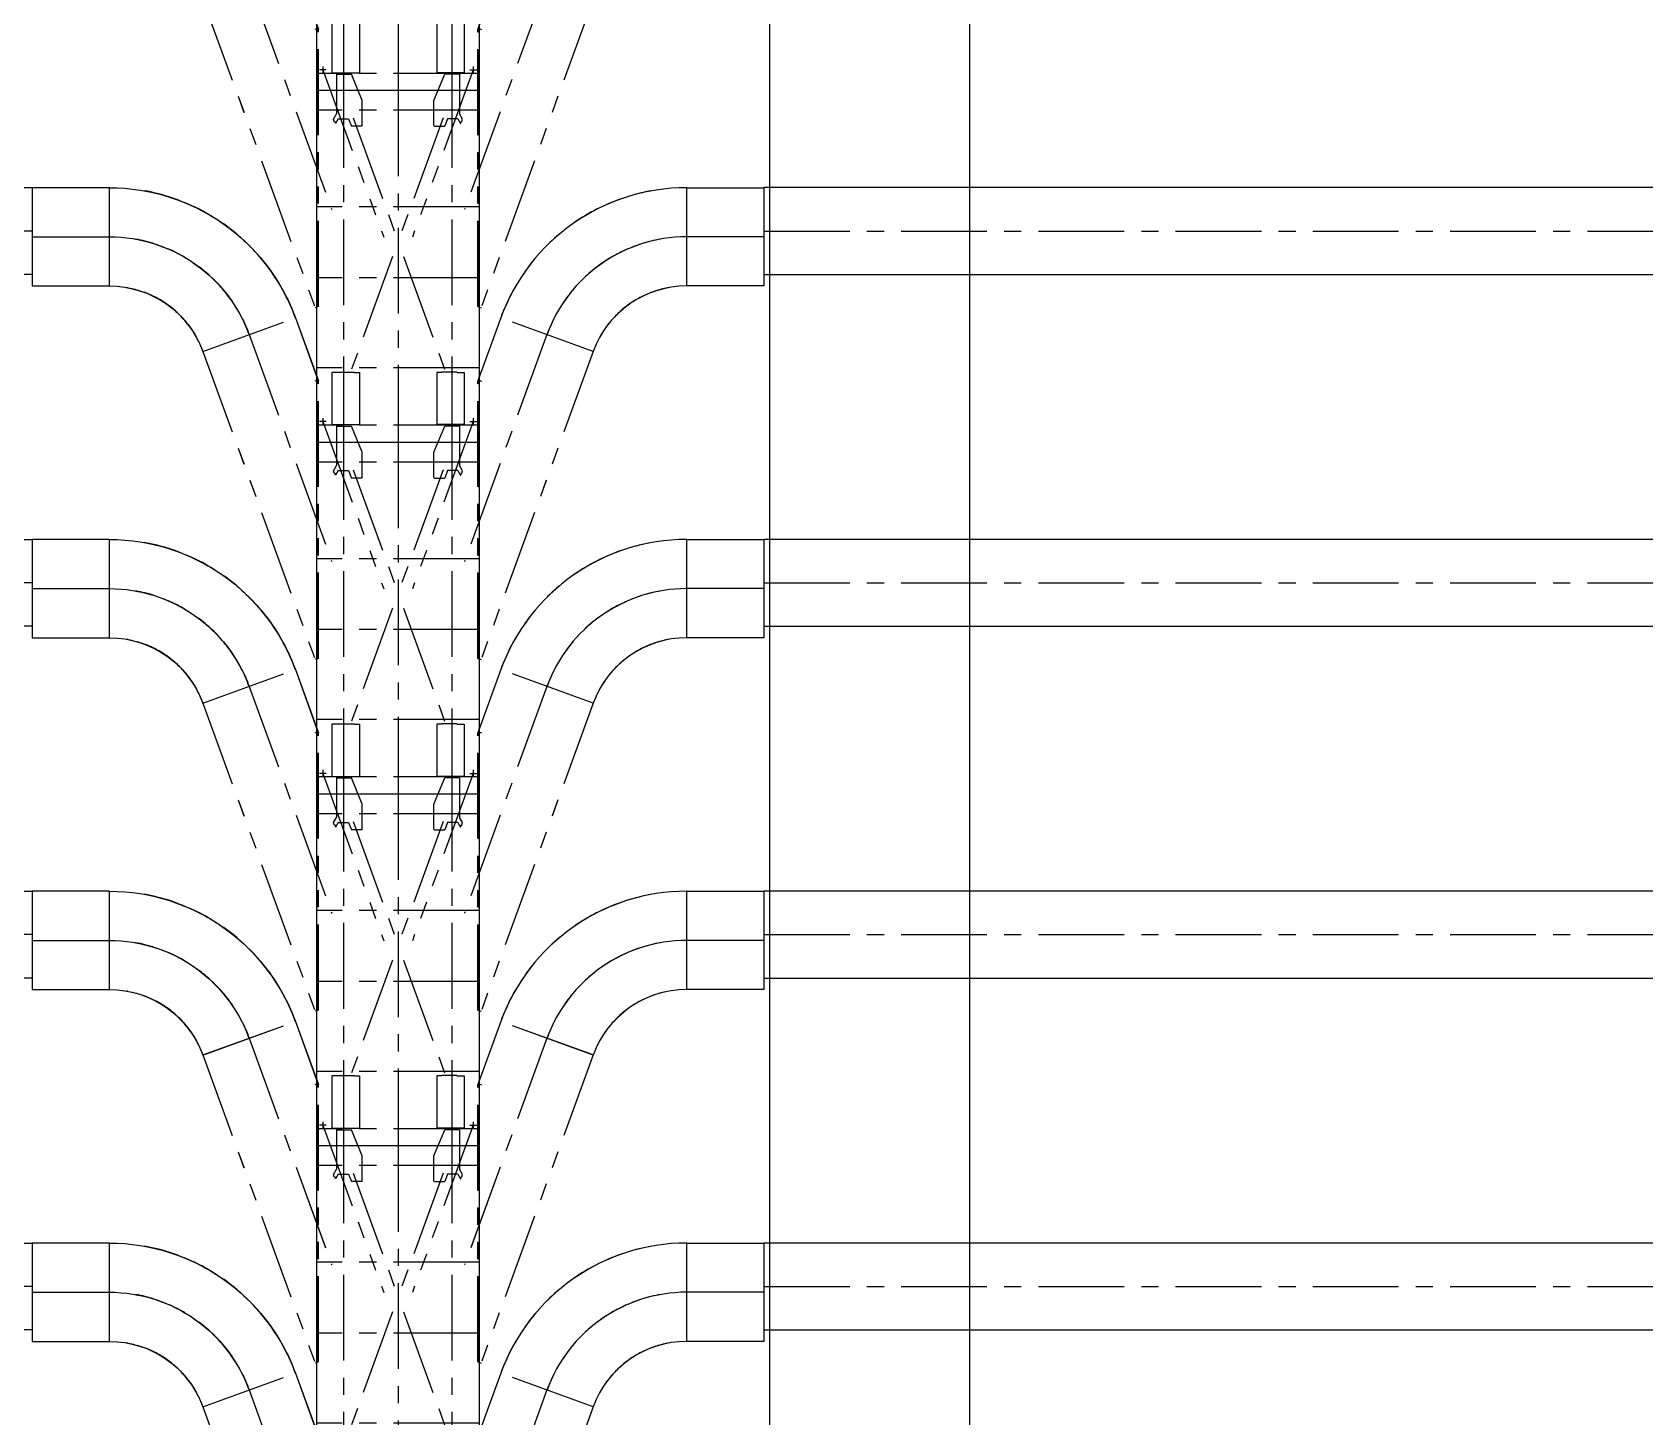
# Model space of a CAD drawing. Extents: x -40736 to 716455, y -65544 to 37405.
# Drawn here: x 340571 to 341981, y -42017 to -40807 of the extents above; entities that cross this region are included whole.
import ezdxf

# ---------------------------------------------------------------- set-up
doc = ezdxf.new("R2010")
doc.units = 0
doc.header["$LTSCALE"] = 600
doc.header["$MEASUREMENT"] = 0
doc.linetypes.add('CENTER', pattern=[2, 1.25, -0.25, 0.25, -0.25])
doc.linetypes.add('PHANTOM', pattern=[2.5, 1.25, -0.25, 0.25, -0.25, 0.25, -0.25])
doc.layers.get('0').update_dxf_attribs({"linetype": 'CONTINUOUS'})
for name, color, linetype in [('0-架台', 232, 'CONTINUOUS'), ('001', 7, 'CONTINUOUS'), ('底圖', 253, 'CONTINUOUS'), ('規劃圖', 253, 'CONTINUOUS')]:
    doc.layers.add(name, color=color, linetype=linetype)

# ---------------------------------------------------------------- blocks, each defined once
blk = doc.blocks.new('platform')
at = {"layer": '0-架台'}
blk.add_line((3250, -10894), (3250, 147292), dxfattribs=at)
blk = doc.blocks.new('HAITI-3-30')
at = {"layer": '001', "linetype": 'CENTER'}
for p, q in [((87443.975512, 101974.159575), (87503.975512, 101974.159575)), ((87473.975512, 101944.159575), (87473.975512, 102004.159575)), ((87473.975512, 100688.159575), (87473.975512, 100628.159575)), ((87443.975512, 100658.159575), (87503.975512, 100658.159575))]:
    blk.add_line(p, q, dxfattribs=at)
at = {"layer": '001', "color": 6, "linetype": 'PHANTOM'}
for p, q in [((87473.975512, 101974.159575), (88938.271035, 101441.199591)), ((87513.766799, 101852.159575), (87515.766799, 101854.159575)), ((87513.766799, 101852.159575), (87513.766799, 101724.159575)), ((87515.766799, 101854.159575), (87859.728323, 101854.159575)), ((87904.728323, 101880.140337), (87859.728323, 101854.159575)), ((87902.766799, 101838.593332), (87943.878958, 101862.329448)), ((87902.766799, 101838.593332), (87902.766799, 101749.159575)), ((87925.218704, 101874.649956), (87904.728323, 101880.140337)), ((87932.718704, 101861.659575), (87925.218704, 101874.649956)), ((87938.347869, 101864.909575), (87932.718704, 101861.659575)), ((87943.128958, 101863.628486), (87938.347869, 101864.909575)), ((87943.878958, 101862.329448), (87943.128958, 101863.628486)), ((90120.766799, 101831.409575), (90117.766799, 101829.159575)), ((90117.766799, 101829.159575), (90117.766799, 101699.159575)), ((90120.766799, 101894.159575), (90577.766799, 101894.159575)), ((90120.766799, 101831.409575), (90120.766799, 101894.159575)), ((90577.766799, 101894.159575), (90577.766799, 101654.159575)), ((87742.766799, 101629.159575), (87513.766799, 101724.159575)), ((87895.008431, 101709.177459), (88902.35892, 101342.531865)), ((87902.766799, 101749.159575), (87967.766799, 101724.159575)), ((87967.766799, 101634.159575), (87967.766799, 101724.159575)), ((89107.156855, 101364.327637), (90117.296953, 101731.988565)), ((90120.766799, 101699.159575), (90117.766799, 101699.159575)), ((90120.766799, 101699.159575), (90120.766799, 101654.159575)), ((87962.766799, 101629.159575), (87742.766799, 101629.159575)), ((87962.766799, 101629.159575), (87967.766799, 101634.159575)), ((90120.766799, 101654.159575), (90577.766799, 101654.159575)), ((87895.008431, 100923.141691), (88902.35892, 101289.787285)), ((89107.156855, 101267.991513), (90117.296953, 100900.330585)), ((87473.975512, 100658.159575), (88938.271035, 101191.11956)), ((87742.766799, 101003.159575), (87513.766799, 100908.159575)), ((87962.766799, 101003.159575), (87742.766799, 101003.159575)), ((87962.766799, 101003.159575), (87967.766799, 100998.159575)), ((87967.766799, 100998.159575), (87967.766799, 100908.159575)), ((90120.766799, 100978.159575), (90577.766799, 100978.159575)), ((90120.766799, 100933.159575), (90120.766799, 100978.159575)), ((90577.766799, 100738.159575), (90577.766799, 100978.159575)), ((87513.766799, 100780.159575), (87513.766799, 100908.159575)), ((87902.766799, 100883.159575), (87967.766799, 100908.159575)), ((87902.766799, 100793.725818), (87902.766799, 100883.159575)), ((90120.766799, 100933.159575), (90117.766799, 100933.159575)), ((90117.766799, 100803.159575), (90117.766799, 100933.159575)), ((87513.766799, 100780.159575), (87515.766799, 100778.159575)), ((87515.766799, 100778.159575), (87859.728323, 100778.159575)), ((87904.728323, 100752.178813), (87859.728323, 100778.159575)), ((87902.766799, 100793.725818), (87943.878958, 100769.989702)), ((87925.218704, 100757.669194), (87904.728323, 100752.178813)), ((87932.718704, 100770.659575), (87925.218704, 100757.669194)), ((87938.347869, 100767.409575), (87932.718704, 100770.659575)), ((87943.128958, 100768.690664), (87938.347869, 100767.409575)), ((87943.878958, 100769.989702), (87943.128958, 100768.690664)), ((90120.766799, 100800.909575), (90117.766799, 100803.159575)), ((90120.766799, 100800.909575), (90120.766799, 100738.159575)), ((90120.766799, 100738.159575), (90577.766799, 100738.159575))]:
    blk.add_line(p, q, dxfattribs=at)
at = {"layer": '001', "color": 3}
for p, q in [((87655.866799, 102026.159575), (90732.766799, 102026.159575)), ((87655.866799, 102026.159575), (87655.866799, 100606.159575)), ((90732.766799, 102026.159575), (90732.766799, 100606.159575)), ((90732.766799, 100606.159575), (87655.866799, 100606.159575))]:
    blk.add_line(p, q, dxfattribs=at)
at = {"layer": '001', "color": 2, "linetype": 'CENTER'}
for p, q in [((87827.766799, 102026.159575), (87827.766799, 100606.159575)), ((88673.29228, 102026.159575), (88673.29228, 100606.159575)), ((89293.29228, 102026.159575), (89293.29228, 100606.159575)), ((90080.766799, 102026.159575), (90080.766799, 100606.159575)), ((90582.766799, 102026.159575), (90582.766799, 100606.159575)), ((90732.766799, 101789.159575), (87655.866799, 101789.159575)), ((87655.866799, 101316.159575), (90732.766799, 101316.159575)), ((90732.766799, 100843.159575), (87655.866799, 100843.159575))]:
    blk.add_line(p, q, dxfattribs=at)
blk = doc.blocks.new('HAITI-3-31')
at = {"layer": '001', "linetype": 'CENTER'}
for p, q in [((84367.075512, 101974.159575), (84427.075512, 101974.159575)), ((84397.075512, 101944.159575), (84397.075512, 102004.159575)), ((84397.075512, 100688.159575), (84397.075512, 100628.159575)), ((84367.075512, 100658.159575), (84427.075512, 100658.159575))]:
    blk.add_line(p, q, dxfattribs=at)
at = {"layer": '001', "color": 6, "linetype": 'PHANTOM'}
for p, q in [((84397.075512, 101974.159575), (85861.371035, 101441.199591)), ((84436.866799, 101852.159575), (84438.866799, 101854.159575)), ((84436.866799, 101852.159575), (84436.866799, 101724.159575)), ((84438.866799, 101854.159575), (84782.828323, 101854.159575)), ((84827.828323, 101880.140337), (84782.828323, 101854.159575)), ((84825.866799, 101838.593332), (84866.978958, 101862.329448)), ((84825.866799, 101838.593332), (84825.866799, 101749.159575)), ((84848.318704, 101874.649956), (84827.828323, 101880.140337)), ((84855.818704, 101861.659575), (84848.318704, 101874.649956)), ((84861.447869, 101864.909575), (84855.818704, 101861.659575)), ((84866.228958, 101863.628486), (84861.447869, 101864.909575)), ((84866.978958, 101862.329448), (84866.228958, 101863.628486)), ((87043.866799, 101831.409575), (87040.866799, 101829.159575)), ((87040.866799, 101829.159575), (87040.866799, 101699.159575)), ((87043.866799, 101894.159575), (87500.866799, 101894.159575)), ((87043.866799, 101831.409575), (87043.866799, 101894.159575)), ((87500.866799, 101894.159575), (87500.866799, 101654.159575)), ((84665.866799, 101629.159575), (84436.866799, 101724.159575)), ((84818.108431, 101709.177459), (85825.45892, 101342.531865)), ((84825.866799, 101749.159575), (84890.866799, 101724.159575)), ((84890.866799, 101634.159575), (84890.866799, 101724.159575)), ((86030.256855, 101364.327637), (87040.396953, 101731.988565)), ((87043.866799, 101699.159575), (87040.866799, 101699.159575)), ((87043.866799, 101699.159575), (87043.866799, 101654.159575)), ((84885.866799, 101629.159575), (84665.866799, 101629.159575)), ((84885.866799, 101629.159575), (84890.866799, 101634.159575)), ((87043.866799, 101654.159575), (87500.866799, 101654.159575)), ((84818.108431, 100923.141691), (85825.45892, 101289.787285)), ((86030.256855, 101267.991513), (87040.396953, 100900.330585)), ((84397.075512, 100658.159575), (85861.371035, 101191.11956)), ((84665.866799, 101003.159575), (84436.866799, 100908.159575)), ((84885.866799, 101003.159575), (84665.866799, 101003.159575)), ((84885.866799, 101003.159575), (84890.866799, 100998.159575)), ((84890.866799, 100998.159575), (84890.866799, 100908.159575)), ((87043.866799, 100978.159575), (87500.866799, 100978.159575)), ((87043.866799, 100933.159575), (87043.866799, 100978.159575)), ((87500.866799, 100738.159575), (87500.866799, 100978.159575)), ((84436.866799, 100780.159575), (84436.866799, 100908.159575)), ((84825.866799, 100883.159575), (84890.866799, 100908.159575)), ((84825.866799, 100793.725818), (84825.866799, 100883.159575)), ((87043.866799, 100933.159575), (87040.866799, 100933.159575)), ((87040.866799, 100803.159575), (87040.866799, 100933.159575)), ((84436.866799, 100780.159575), (84438.866799, 100778.159575)), ((84438.866799, 100778.159575), (84782.828323, 100778.159575)), ((84827.828323, 100752.178813), (84782.828323, 100778.159575)), ((84825.866799, 100793.725818), (84866.978958, 100769.989702)), ((84848.318704, 100757.669194), (84827.828323, 100752.178813)), ((84855.818704, 100770.659575), (84848.318704, 100757.669194)), ((84861.447869, 100767.409575), (84855.818704, 100770.659575)), ((84866.228958, 100768.690664), (84861.447869, 100767.409575)), ((84866.978958, 100769.989702), (84866.228958, 100768.690664)), ((87043.866799, 100800.909575), (87040.866799, 100803.159575)), ((87043.866799, 100800.909575), (87043.866799, 100738.159575)), ((87043.866799, 100738.159575), (87500.866799, 100738.159575))]:
    blk.add_line(p, q, dxfattribs=at)
at = {"layer": '001', "color": 3}
for p, q in [((84578.966799, 102026.159575), (87655.866799, 102026.159575)), ((84578.966799, 102026.159575), (84578.966799, 100606.159575)), ((87655.866799, 102026.159575), (87655.866799, 100606.159575)), ((87655.866799, 100606.159575), (84578.966799, 100606.159575))]:
    blk.add_line(p, q, dxfattribs=at)
at = {"layer": '001', "color": 2, "linetype": 'CENTER'}
for p, q in [((84750.866799, 102026.159575), (84750.866799, 100606.159575)), ((85596.39228, 102026.159575), (85596.39228, 100606.159575)), ((86216.39228, 102026.159575), (86216.39228, 100606.159575)), ((87003.866799, 102026.159575), (87003.866799, 100606.159575)), ((87505.866799, 102026.159575), (87505.866799, 100606.159575)), ((87655.866799, 101789.159575), (84578.966799, 101789.159575)), ((84578.966799, 101316.159575), (87655.866799, 101316.159575)), ((87655.866799, 100843.159575), (84578.966799, 100843.159575))]:
    blk.add_line(p, q, dxfattribs=at)
blk = doc.blocks.new('HAITI-3-32')
at = {"layer": '001', "linetype": 'CENTER'}
for p, q in [((81290.175512, 101974.159575), (81350.175512, 101974.159575)), ((81320.175512, 101944.159575), (81320.175512, 102004.159575)), ((81320.175512, 100688.159575), (81320.175512, 100628.159575)), ((81290.175512, 100658.159575), (81350.175512, 100658.159575))]:
    blk.add_line(p, q, dxfattribs=at)
at = {"layer": '001', "color": 6, "linetype": 'PHANTOM'}
for p, q in [((81320.175512, 101974.159575), (82784.471035, 101441.199591)), ((81359.966799, 101852.159575), (81361.966799, 101854.159575)), ((81359.966799, 101852.159575), (81359.966799, 101724.159575)), ((81361.966799, 101854.159575), (81705.928323, 101854.159575)), ((81750.928323, 101880.140337), (81705.928323, 101854.159575)), ((81748.966799, 101838.593332), (81790.078958, 101862.329448)), ((81748.966799, 101838.593332), (81748.966799, 101749.159575)), ((81771.418704, 101874.649956), (81750.928323, 101880.140337)), ((81778.918704, 101861.659575), (81771.418704, 101874.649956)), ((81784.547869, 101864.909575), (81778.918704, 101861.659575)), ((81789.328958, 101863.628486), (81784.547869, 101864.909575)), ((81790.078958, 101862.329448), (81789.328958, 101863.628486)), ((83966.966799, 101831.409575), (83963.966799, 101829.159575)), ((83963.966799, 101829.159575), (83963.966799, 101699.159575)), ((83966.966799, 101894.159575), (84423.966799, 101894.159575)), ((83966.966799, 101831.409575), (83966.966799, 101894.159575)), ((84423.966799, 101894.159575), (84423.966799, 101654.159575)), ((81588.966799, 101629.159575), (81359.966799, 101724.159575)), ((81741.208431, 101709.177459), (82748.55892, 101342.531865)), ((81748.966799, 101749.159575), (81813.966799, 101724.159575)), ((81813.966799, 101634.159575), (81813.966799, 101724.159575)), ((82953.356855, 101364.327637), (83963.496953, 101731.988565)), ((83966.966799, 101699.159575), (83963.966799, 101699.159575)), ((83966.966799, 101699.159575), (83966.966799, 101654.159575)), ((81808.966799, 101629.159575), (81588.966799, 101629.159575)), ((81808.966799, 101629.159575), (81813.966799, 101634.159575)), ((83966.966799, 101654.159575), (84423.966799, 101654.159575)), ((81741.208431, 100923.141691), (82748.55892, 101289.787285)), ((82953.356855, 101267.991513), (83963.496953, 100900.330585)), ((81320.175512, 100658.159575), (82784.471035, 101191.11956)), ((81588.966799, 101003.159575), (81359.966799, 100908.159575)), ((81808.966799, 101003.159575), (81588.966799, 101003.159575)), ((81808.966799, 101003.159575), (81813.966799, 100998.159575)), ((81813.966799, 100998.159575), (81813.966799, 100908.159575)), ((83966.966799, 100978.159575), (84423.966799, 100978.159575)), ((83966.966799, 100933.159575), (83966.966799, 100978.159575)), ((84423.966799, 100738.159575), (84423.966799, 100978.159575)), ((81359.966799, 100780.159575), (81359.966799, 100908.159575)), ((81748.966799, 100883.159575), (81813.966799, 100908.159575)), ((81748.966799, 100793.725818), (81748.966799, 100883.159575)), ((83966.966799, 100933.159575), (83963.966799, 100933.159575)), ((83963.966799, 100803.159575), (83963.966799, 100933.159575)), ((81359.966799, 100780.159575), (81361.966799, 100778.159575)), ((81361.966799, 100778.159575), (81705.928323, 100778.159575)), ((81750.928323, 100752.178813), (81705.928323, 100778.159575)), ((81748.966799, 100793.725818), (81790.078958, 100769.989702)), ((81771.418704, 100757.669194), (81750.928323, 100752.178813)), ((81778.918704, 100770.659575), (81771.418704, 100757.669194)), ((81784.547869, 100767.409575), (81778.918704, 100770.659575)), ((81789.328958, 100768.690664), (81784.547869, 100767.409575)), ((81790.078958, 100769.989702), (81789.328958, 100768.690664)), ((83966.966799, 100800.909575), (83963.966799, 100803.159575)), ((83966.966799, 100800.909575), (83966.966799, 100738.159575)), ((83966.966799, 100738.159575), (84423.966799, 100738.159575))]:
    blk.add_line(p, q, dxfattribs=at)
at = {"layer": '001', "color": 3}
for p, q in [((81502.066799, 102026.159575), (84578.966799, 102026.159575)), ((81502.066799, 102026.159575), (81502.066799, 100606.159575)), ((84578.966799, 102026.159575), (84578.966799, 100606.159575)), ((84578.966799, 100606.159575), (81502.066799, 100606.159575))]:
    blk.add_line(p, q, dxfattribs=at)
at = {"layer": '001', "color": 2, "linetype": 'CENTER'}
for p, q in [((81673.966799, 102026.159575), (81673.966799, 100606.159575)), ((82519.49228, 102026.159575), (82519.49228, 100606.159575)), ((83139.49228, 102026.159575), (83139.49228, 100606.159575)), ((83926.966799, 102026.159575), (83926.966799, 100606.159575)), ((84428.966799, 102026.159575), (84428.966799, 100606.159575)), ((84578.966799, 101789.159575), (81502.066799, 101789.159575)), ((81502.066799, 101316.159575), (84578.966799, 101316.159575)), ((84578.966799, 100843.159575), (81502.066799, 100843.159575))]:
    blk.add_line(p, q, dxfattribs=at)
blk = doc.blocks.new('HAITI-3-33')
at = {"layer": '001', "linetype": 'CENTER'}
for p, q in [((78213.275512, 101974.159575), (78273.275512, 101974.159575)), ((78243.275512, 101944.159575), (78243.275512, 102004.159575)), ((78243.275512, 100688.159575), (78243.275512, 100628.159575)), ((78213.275512, 100658.159575), (78273.275512, 100658.159575))]:
    blk.add_line(p, q, dxfattribs=at)
at = {"layer": '001', "color": 6, "linetype": 'PHANTOM'}
for p, q in [((78243.275512, 101974.159575), (79707.571035, 101441.199591)), ((78283.066799, 101852.159575), (78285.066799, 101854.159575)), ((78283.066799, 101852.159575), (78283.066799, 101724.159575)), ((78285.066799, 101854.159575), (78629.028323, 101854.159575)), ((78674.028323, 101880.140337), (78629.028323, 101854.159575)), ((78672.066799, 101838.593332), (78713.178958, 101862.329448)), ((78672.066799, 101838.593332), (78672.066799, 101749.159575)), ((78694.518704, 101874.649956), (78674.028323, 101880.140337)), ((78702.018704, 101861.659575), (78694.518704, 101874.649956)), ((78707.647869, 101864.909575), (78702.018704, 101861.659575)), ((78712.428958, 101863.628486), (78707.647869, 101864.909575)), ((78713.178958, 101862.329448), (78712.428958, 101863.628486)), ((80890.066799, 101831.409575), (80887.066799, 101829.159575)), ((80887.066799, 101829.159575), (80887.066799, 101699.159575)), ((80890.066799, 101894.159575), (81347.066799, 101894.159575)), ((80890.066799, 101831.409575), (80890.066799, 101894.159575)), ((81347.066799, 101894.159575), (81347.066799, 101654.159575)), ((78512.066799, 101629.159575), (78283.066799, 101724.159575)), ((78664.308431, 101709.177459), (79671.65892, 101342.531865)), ((78672.066799, 101749.159575), (78737.066799, 101724.159575)), ((78737.066799, 101634.159575), (78737.066799, 101724.159575)), ((79876.456855, 101364.327637), (80886.596953, 101731.988565)), ((80890.066799, 101699.159575), (80887.066799, 101699.159575)), ((80890.066799, 101699.159575), (80890.066799, 101654.159575)), ((78732.066799, 101629.159575), (78512.066799, 101629.159575)), ((78732.066799, 101629.159575), (78737.066799, 101634.159575)), ((80890.066799, 101654.159575), (81347.066799, 101654.159575)), ((78664.308431, 100923.141691), (79671.65892, 101289.787285)), ((79876.456855, 101267.991513), (80886.596953, 100900.330585)), ((78243.275512, 100658.159575), (79707.571035, 101191.11956)), ((78512.066799, 101003.159575), (78283.066799, 100908.159575)), ((78732.066799, 101003.159575), (78512.066799, 101003.159575)), ((78732.066799, 101003.159575), (78737.066799, 100998.159575)), ((78737.066799, 100998.159575), (78737.066799, 100908.159575)), ((80890.066799, 100978.159575), (81347.066799, 100978.159575)), ((80890.066799, 100933.159575), (80890.066799, 100978.159575)), ((81347.066799, 100738.159575), (81347.066799, 100978.159575)), ((78283.066799, 100780.159575), (78283.066799, 100908.159575)), ((78672.066799, 100883.159575), (78737.066799, 100908.159575)), ((78672.066799, 100793.725818), (78672.066799, 100883.159575)), ((80890.066799, 100933.159575), (80887.066799, 100933.159575)), ((80887.066799, 100803.159575), (80887.066799, 100933.159575)), ((78283.066799, 100780.159575), (78285.066799, 100778.159575)), ((78285.066799, 100778.159575), (78629.028323, 100778.159575)), ((78674.028323, 100752.178813), (78629.028323, 100778.159575)), ((78672.066799, 100793.725818), (78713.178958, 100769.989702)), ((78694.518704, 100757.669194), (78674.028323, 100752.178813)), ((78702.018704, 100770.659575), (78694.518704, 100757.669194)), ((78707.647869, 100767.409575), (78702.018704, 100770.659575)), ((78712.428958, 100768.690664), (78707.647869, 100767.409575)), ((78713.178958, 100769.989702), (78712.428958, 100768.690664)), ((80890.066799, 100800.909575), (80887.066799, 100803.159575)), ((80890.066799, 100800.909575), (80890.066799, 100738.159575)), ((80890.066799, 100738.159575), (81347.066799, 100738.159575))]:
    blk.add_line(p, q, dxfattribs=at)
at = {"layer": '001', "color": 3}
for p, q in [((78425.166799, 102026.159575), (81502.066799, 102026.159575)), ((78425.166799, 102026.159575), (78425.166799, 100606.159575)), ((81502.066799, 102026.159575), (81502.066799, 100606.159575)), ((81502.066799, 100606.159575), (78425.166799, 100606.159575))]:
    blk.add_line(p, q, dxfattribs=at)
at = {"layer": '001', "color": 2, "linetype": 'CENTER'}
for p, q in [((78597.066799, 102026.159575), (78597.066799, 100606.159575)), ((79442.59228, 102026.159575), (79442.59228, 100606.159575)), ((80062.59228, 102026.159575), (80062.59228, 100606.159575)), ((80850.066799, 102026.159575), (80850.066799, 100606.159575)), ((81352.066799, 102026.159575), (81352.066799, 100606.159575)), ((81502.066799, 101789.159575), (78425.166799, 101789.159575)), ((78425.166799, 101316.159575), (81502.066799, 101316.159575)), ((81502.066799, 100843.159575), (78425.166799, 100843.159575))]:
    blk.add_line(p, q, dxfattribs=at)
blk = doc.blocks.new('HAITI-3-34')
at = {"layer": '001', "linetype": 'CENTER'}
for p, q in [((75136.375512, 101974.159575), (75196.375512, 101974.159575)), ((75166.375512, 101944.159575), (75166.375512, 102004.159575)), ((75166.375512, 100688.159575), (75166.375512, 100628.159575)), ((75136.375512, 100658.159575), (75196.375512, 100658.159575))]:
    blk.add_line(p, q, dxfattribs=at)
at = {"layer": '001', "color": 6, "linetype": 'PHANTOM'}
for p, q in [((75166.375512, 101974.159575), (76630.671035, 101441.199591)), ((75206.166799, 101852.159575), (75208.166799, 101854.159575)), ((75206.166799, 101852.159575), (75206.166799, 101724.159575)), ((75208.166799, 101854.159575), (75552.128323, 101854.159575)), ((75597.128323, 101880.140337), (75552.128323, 101854.159575)), ((75595.166799, 101838.593332), (75636.278958, 101862.329448)), ((75595.166799, 101838.593332), (75595.166799, 101749.159575)), ((75617.618704, 101874.649956), (75597.128323, 101880.140337)), ((75625.118704, 101861.659575), (75617.618704, 101874.649956)), ((75630.747869, 101864.909575), (75625.118704, 101861.659575)), ((75635.528958, 101863.628486), (75630.747869, 101864.909575)), ((75636.278958, 101862.329448), (75635.528958, 101863.628486)), ((77813.166799, 101831.409575), (77810.166799, 101829.159575)), ((77810.166799, 101829.159575), (77810.166799, 101699.159575)), ((77813.166799, 101894.159575), (78270.166799, 101894.159575)), ((77813.166799, 101831.409575), (77813.166799, 101894.159575)), ((78270.166799, 101894.159575), (78270.166799, 101654.159575)), ((75435.166799, 101629.159575), (75206.166799, 101724.159575)), ((75587.408431, 101709.177459), (76594.75892, 101342.531865)), ((75595.166799, 101749.159575), (75660.166799, 101724.159575)), ((75660.166799, 101634.159575), (75660.166799, 101724.159575)), ((76799.556855, 101364.327637), (77809.696953, 101731.988565)), ((77813.166799, 101699.159575), (77810.166799, 101699.159575)), ((77813.166799, 101699.159575), (77813.166799, 101654.159575)), ((75655.166799, 101629.159575), (75435.166799, 101629.159575)), ((75655.166799, 101629.159575), (75660.166799, 101634.159575)), ((77813.166799, 101654.159575), (78270.166799, 101654.159575)), ((75587.408431, 100923.141691), (76594.75892, 101289.787285)), ((76799.556855, 101267.991513), (77809.696953, 100900.330585)), ((75166.375512, 100658.159575), (76630.671035, 101191.11956)), ((75435.166799, 101003.159575), (75206.166799, 100908.159575)), ((75655.166799, 101003.159575), (75435.166799, 101003.159575)), ((75655.166799, 101003.159575), (75660.166799, 100998.159575)), ((75660.166799, 100998.159575), (75660.166799, 100908.159575)), ((77813.166799, 100978.159575), (78270.166799, 100978.159575)), ((77813.166799, 100933.159575), (77813.166799, 100978.159575)), ((78270.166799, 100738.159575), (78270.166799, 100978.159575)), ((75206.166799, 100780.159575), (75206.166799, 100908.159575)), ((75595.166799, 100883.159575), (75660.166799, 100908.159575)), ((75595.166799, 100793.725818), (75595.166799, 100883.159575)), ((77813.166799, 100933.159575), (77810.166799, 100933.159575)), ((77810.166799, 100803.159575), (77810.166799, 100933.159575)), ((75206.166799, 100780.159575), (75208.166799, 100778.159575)), ((75208.166799, 100778.159575), (75552.128323, 100778.159575)), ((75597.128323, 100752.178813), (75552.128323, 100778.159575)), ((75595.166799, 100793.725818), (75636.278958, 100769.989702)), ((75617.618704, 100757.669194), (75597.128323, 100752.178813)), ((75625.118704, 100770.659575), (75617.618704, 100757.669194)), ((75630.747869, 100767.409575), (75625.118704, 100770.659575)), ((75635.528958, 100768.690664), (75630.747869, 100767.409575)), ((75636.278958, 100769.989702), (75635.528958, 100768.690664)), ((77813.166799, 100800.909575), (77810.166799, 100803.159575)), ((77813.166799, 100800.909575), (77813.166799, 100738.159575)), ((77813.166799, 100738.159575), (78270.166799, 100738.159575))]:
    blk.add_line(p, q, dxfattribs=at)
at = {"layer": '001', "color": 3}
for p, q in [((75348.266799, 102026.159575), (78425.166799, 102026.159575)), ((75348.266799, 102026.159575), (75348.266799, 100606.159575)), ((78425.166799, 102026.159575), (78425.166799, 100606.159575)), ((78425.166799, 100606.159575), (75348.266799, 100606.159575))]:
    blk.add_line(p, q, dxfattribs=at)
at = {"layer": '001', "color": 2, "linetype": 'CENTER'}
for p, q in [((75520.166799, 102026.159575), (75520.166799, 100606.159575)), ((76365.69228, 102026.159575), (76365.69228, 100606.159575)), ((76985.69228, 102026.159575), (76985.69228, 100606.159575)), ((77773.166799, 102026.159575), (77773.166799, 100606.159575)), ((78275.166799, 102026.159575), (78275.166799, 100606.159575)), ((78425.166799, 101789.159575), (75348.266799, 101789.159575)), ((75348.266799, 101316.159575), (78425.166799, 101316.159575)), ((78425.166799, 100843.159575), (75348.266799, 100843.159575))]:
    blk.add_line(p, q, dxfattribs=at)
blk = doc.blocks.new('1U0032-ASY-C01-NHX-1-158')
at = {"layer": '001', "color": 10, "linetype": 'PHANTOM'}
for p, q in [((89937.508773, 103022.144581), (89643.457457, 102213.977629)), ((89937.360978, 103022.198374), (92632.218782, 102041.350355)), ((89643.137644, 102214.094031), (90195.200522, 102013.159575)), ((92626.689792, 102026.159575), (90159.483312, 102026.159575)), ((90187.487842, 102015.966765), (90197.748452, 102044.157535)), ((92621.958172, 102013.159575), (90195.200522, 102013.159575)), ((92621.958172, 102013.159575), (92632.218782, 102041.350355))]:
    blk.add_line(p, q, dxfattribs=at)
at = {"layer": '001', "color": 2, "linetype": 'CENTER'}
blk.add_line((89790.209541, 102618.160683), (91773.891272, 101896.159575), dxfattribs=at)
at = {"layer": '001', "color": 10, "linetype": 'PHANTOM'}
for radius, end in [(870, 249.994821), (1730, 249.994364)]:
    blk.add_arc((90234.992397, 103839.704055), radius, 190.120183, end, dxfattribs=at)
at = {"layer": '001', "color": 2, "linetype": 'CENTER'}
blk.add_arc((90234.992397, 103839.704055), 1300, 190.120183, 249.992652, dxfattribs=at)
blk = doc.blocks.new('1U0032-ASY-C01-NHX-1-159')
at = {"layer": '001', "color": 2, "linetype": 'CENTER'}
blk.add_line((89790.209541, 100014.158467), (91773.891272, 100736.159575), dxfattribs=at)
at = {"layer": '001', "color": 10, "linetype": 'PHANTOM'}
for p, q in [((89643.137644, 100418.225119), (90195.200522, 100619.159575)), ((89937.360978, 99610.120776), (92632.218782, 100590.968795)), ((92626.689792, 100606.159575), (90159.483312, 100606.159575)), ((90187.487842, 100616.352385), (90197.748452, 100588.161615)), ((92621.958172, 100619.159575), (90195.200522, 100619.159575)), ((92621.958172, 100619.159575), (92632.218782, 100590.968795)), ((89937.508773, 99610.174569), (89643.457457, 100418.341521))]:
    blk.add_line(p, q, dxfattribs=at)
for radius, start in [(1730, 110.005636), (870, 110.005179)]:
    blk.add_arc((90234.992397, 98792.615095), radius, start, 169.879817, dxfattribs=at)
at = {"layer": '001', "color": 2, "linetype": 'CENTER'}
blk.add_arc((90234.992397, 98792.615095), 1300, 110.007348, 169.879817, dxfattribs=at)
blk = doc.blocks.new('1U0032-ASY-C01-NHX-1-160')
at = {"layer": '001', "color": 10, "linetype": 'PHANTOM'}
for p, q in [((86860.608773, 103022.144581), (86566.557457, 102213.977629)), ((86860.460978, 103022.198374), (89555.318782, 102041.350355)), ((86566.237644, 102214.094031), (87118.300522, 102013.159575)), ((89549.789792, 102026.159575), (87082.583312, 102026.159575)), ((87110.587842, 102015.966765), (87120.848452, 102044.157535)), ((89545.058172, 102013.159575), (87118.300522, 102013.159575)), ((89545.058172, 102013.159575), (89555.318782, 102041.350355))]:
    blk.add_line(p, q, dxfattribs=at)
at = {"layer": '001', "color": 2, "linetype": 'CENTER'}
blk.add_line((86713.309541, 102618.160683), (88696.991272, 101896.159575), dxfattribs=at)
at = {"layer": '001', "color": 10, "linetype": 'PHANTOM'}
for radius, end in [(870, 249.994821), (1730, 249.994364)]:
    blk.add_arc((87158.092397, 103839.704055), radius, 190.120183, end, dxfattribs=at)
at = {"layer": '001', "color": 2, "linetype": 'CENTER'}
blk.add_arc((87158.092397, 103839.704055), 1300, 190.120183, 249.992652, dxfattribs=at)
blk = doc.blocks.new('1U0032-ASY-C01-NHX-1-161')
at = {"layer": '001', "color": 2, "linetype": 'CENTER'}
blk.add_line((86713.309541, 100014.158467), (88696.991272, 100736.159575), dxfattribs=at)
at = {"layer": '001', "color": 10, "linetype": 'PHANTOM'}
for p, q in [((86566.237644, 100418.225119), (87118.300522, 100619.159575)), ((86860.460978, 99610.120776), (89555.318782, 100590.968795)), ((89549.789792, 100606.159575), (87082.583312, 100606.159575)), ((87110.587842, 100616.352385), (87120.848452, 100588.161615)), ((89545.058172, 100619.159575), (87118.300522, 100619.159575)), ((89545.058172, 100619.159575), (89555.318782, 100590.968795)), ((86860.608773, 99610.174569), (86566.557457, 100418.341521))]:
    blk.add_line(p, q, dxfattribs=at)
for radius, start in [(1730, 110.005636), (870, 110.005179)]:
    blk.add_arc((87158.092397, 98792.615095), radius, start, 169.879817, dxfattribs=at)
at = {"layer": '001', "color": 2, "linetype": 'CENTER'}
blk.add_arc((87158.092397, 98792.615095), 1300, 110.007348, 169.879817, dxfattribs=at)
blk = doc.blocks.new('1U0032-ASY-C01-NHX-1-162')
at = {"layer": '001', "color": 10, "linetype": 'PHANTOM'}
for p, q in [((83783.708773, 103022.144581), (83489.657457, 102213.977629)), ((83783.560978, 103022.198374), (86478.418782, 102041.350355)), ((83489.337644, 102214.094031), (84041.400522, 102013.159575)), ((86472.889792, 102026.159575), (84005.683312, 102026.159575)), ((84033.687842, 102015.966765), (84043.948452, 102044.157535)), ((86468.158172, 102013.159575), (84041.400522, 102013.159575)), ((86468.158172, 102013.159575), (86478.418782, 102041.350355))]:
    blk.add_line(p, q, dxfattribs=at)
at = {"layer": '001', "color": 2, "linetype": 'CENTER'}
blk.add_line((83636.409541, 102618.160683), (85620.091272, 101896.159575), dxfattribs=at)
at = {"layer": '001', "color": 10, "linetype": 'PHANTOM'}
for radius, end in [(870, 249.994821), (1730, 249.994364)]:
    blk.add_arc((84081.192397, 103839.704055), radius, 190.120183, end, dxfattribs=at)
at = {"layer": '001', "color": 2, "linetype": 'CENTER'}
blk.add_arc((84081.192397, 103839.704055), 1300, 190.120183, 249.992652, dxfattribs=at)
blk = doc.blocks.new('1U0032-ASY-C01-NHX-1-163')
at = {"layer": '001', "color": 2, "linetype": 'CENTER'}
blk.add_line((83636.409541, 100014.158467), (85620.091272, 100736.159575), dxfattribs=at)
at = {"layer": '001', "color": 10, "linetype": 'PHANTOM'}
for p, q in [((83489.337644, 100418.225119), (84041.400522, 100619.159575)), ((83783.560978, 99610.120776), (86478.418782, 100590.968795)), ((86472.889792, 100606.159575), (84005.683312, 100606.159575)), ((84033.687842, 100616.352385), (84043.948452, 100588.161615)), ((86468.158172, 100619.159575), (84041.400522, 100619.159575)), ((86468.158172, 100619.159575), (86478.418782, 100590.968795)), ((83783.708773, 99610.174569), (83489.657457, 100418.341521))]:
    blk.add_line(p, q, dxfattribs=at)
for radius, start in [(1730, 110.005636), (870, 110.005179)]:
    blk.add_arc((84081.192397, 98792.615095), radius, start, 169.879817, dxfattribs=at)
at = {"layer": '001', "color": 2, "linetype": 'CENTER'}
blk.add_arc((84081.192397, 98792.615095), 1300, 110.007348, 169.879817, dxfattribs=at)
blk = doc.blocks.new('1U0032-ASY-C01-NHX-1-164')
at = {"layer": '001', "color": 10, "linetype": 'PHANTOM'}
for p, q in [((80706.808773, 103022.144581), (80412.757457, 102213.977629)), ((80706.660978, 103022.198374), (83401.518782, 102041.350355)), ((80412.437644, 102214.094031), (80964.500522, 102013.159575)), ((83395.989792, 102026.159575), (80928.783312, 102026.159575)), ((80956.787842, 102015.966765), (80967.048452, 102044.157535)), ((83391.258172, 102013.159575), (80964.500522, 102013.159575)), ((83391.258172, 102013.159575), (83401.518782, 102041.350355))]:
    blk.add_line(p, q, dxfattribs=at)
at = {"layer": '001', "color": 2, "linetype": 'CENTER'}
blk.add_line((80559.509541, 102618.160683), (82543.191272, 101896.159575), dxfattribs=at)
at = {"layer": '001', "color": 10, "linetype": 'PHANTOM'}
for radius, end in [(870, 249.994821), (1730, 249.994364)]:
    blk.add_arc((81004.292397, 103839.704055), radius, 190.120183, end, dxfattribs=at)
at = {"layer": '001', "color": 2, "linetype": 'CENTER'}
blk.add_arc((81004.292397, 103839.704055), 1300, 190.120183, 249.992652, dxfattribs=at)
blk = doc.blocks.new('1U0032-ASY-C01-NHX-1-165')
at = {"layer": '001', "color": 2, "linetype": 'CENTER'}
blk.add_line((80559.509541, 100014.158467), (82543.191272, 100736.159575), dxfattribs=at)
at = {"layer": '001', "color": 10, "linetype": 'PHANTOM'}
for p, q in [((80412.437644, 100418.225119), (80964.500522, 100619.159575)), ((80706.660978, 99610.120776), (83401.518782, 100590.968795)), ((83395.989792, 100606.159575), (80928.783312, 100606.159575)), ((80956.787842, 100616.352385), (80967.048452, 100588.161615)), ((83391.258172, 100619.159575), (80964.500522, 100619.159575)), ((83391.258172, 100619.159575), (83401.518782, 100590.968795)), ((80706.808773, 99610.174569), (80412.757457, 100418.341521))]:
    blk.add_line(p, q, dxfattribs=at)
for radius, start in [(1730, 110.005636), (870, 110.005179)]:
    blk.add_arc((81004.292397, 98792.615095), radius, start, 169.879817, dxfattribs=at)
at = {"layer": '001', "color": 2, "linetype": 'CENTER'}
blk.add_arc((81004.292397, 98792.615095), 1300, 110.007348, 169.879817, dxfattribs=at)
blk = doc.blocks.new('1U0032-ASY-C01-NHX-1-166')
at = {"layer": '001', "color": 10, "linetype": 'PHANTOM'}
for p, q in [((77629.908773, 103022.144581), (77335.857457, 102213.977629)), ((77629.760978, 103022.198374), (80324.618782, 102041.350355)), ((77335.537644, 102214.094031), (77887.600522, 102013.159575)), ((80319.089792, 102026.159575), (77851.883312, 102026.159575)), ((77879.887842, 102015.966765), (77890.148452, 102044.157535)), ((80314.358172, 102013.159575), (77887.600522, 102013.159575)), ((80314.358172, 102013.159575), (80324.618782, 102041.350355))]:
    blk.add_line(p, q, dxfattribs=at)
at = {"layer": '001', "color": 2, "linetype": 'CENTER'}
blk.add_line((77482.609541, 102618.160683), (79466.291272, 101896.159575), dxfattribs=at)
at = {"layer": '001', "color": 10, "linetype": 'PHANTOM'}
for radius, end in [(870, 249.994821), (1730, 249.994364)]:
    blk.add_arc((77927.392397, 103839.704055), radius, 190.120183, end, dxfattribs=at)
at = {"layer": '001', "color": 2, "linetype": 'CENTER'}
blk.add_arc((77927.392397, 103839.704055), 1300, 190.120183, 249.992652, dxfattribs=at)
blk = doc.blocks.new('1U0032-ASY-C01-NHX-1-167')
at = {"layer": '001', "color": 2, "linetype": 'CENTER'}
blk.add_line((77482.609541, 100014.158467), (79466.291272, 100736.159575), dxfattribs=at)
at = {"layer": '001', "color": 10, "linetype": 'PHANTOM'}
for p, q in [((77335.537644, 100418.225119), (77887.600522, 100619.159575)), ((77629.760978, 99610.120776), (80324.618782, 100590.968795)), ((80319.089792, 100606.159575), (77851.883312, 100606.159575)), ((77879.887842, 100616.352385), (77890.148452, 100588.161615)), ((80314.358172, 100619.159575), (77887.600522, 100619.159575)), ((80314.358172, 100619.159575), (80324.618782, 100590.968795)), ((77629.908773, 99610.174569), (77335.857457, 100418.341521))]:
    blk.add_line(p, q, dxfattribs=at)
for radius, start in [(1730, 110.005636), (870, 110.005179)]:
    blk.add_arc((77927.392397, 98792.615095), radius, start, 169.879817, dxfattribs=at)
at = {"layer": '001', "color": 2, "linetype": 'CENTER'}
blk.add_arc((77927.392397, 98792.615095), 1300, 110.007348, 169.879817, dxfattribs=at)
blk = doc.blocks.new('A$C012B47A8')
at = {"layer": '001', "color": 0, "linetype": 'ByBlock'}
for name in ['1U0032-ASY-C01-NHX-1-166', '1U0032-ASY-C01-NHX-1-164', '1U0032-ASY-C01-NHX-1-162', '1U0032-ASY-C01-NHX-1-160', '1U0032-ASY-C01-NHX-1-158', 'HAITI-3-34', 'HAITI-3-33', 'HAITI-3-32', 'HAITI-3-31', 'HAITI-3-30', '1U0032-ASY-C01-NHX-1-167', '1U0032-ASY-C01-NHX-1-165', '1U0032-ASY-C01-NHX-1-163', '1U0032-ASY-C01-NHX-1-161', '1U0032-ASY-C01-NHX-1-159']:
    blk.add_blockref(name, (3024, -81166), dxfattribs=at)
blk = doc.blocks.new('1U0032-ASY-C01-NHX-1-110')
at = {"layer": '001', "color": 10, "linetype": 'PHANTOM'}
for p, q in [((163783.108773, 103022.144581), (163489.057457, 102213.977629)), ((163782.960978, 103022.198374), (166477.818782, 102041.350355)), ((163488.737644, 102214.094031), (164040.800522, 102013.159575)), ((166472.289792, 102026.159575), (164005.083312, 102026.159575)), ((164033.087842, 102015.966765), (164043.348452, 102044.157535)), ((166467.558172, 102013.159575), (164040.800522, 102013.159575)), ((166467.558172, 102013.159575), (166477.818782, 102041.350355))]:
    blk.add_line(p, q, dxfattribs=at)
at = {"layer": '001', "color": 2, "linetype": 'CENTER'}
blk.add_line((163635.809541, 102618.160683), (165619.491272, 101896.159575), dxfattribs=at)
at = {"layer": '001', "color": 10, "linetype": 'PHANTOM'}
for radius, end in [(870, 249.994821), (1730, 249.994364)]:
    blk.add_arc((164080.592397, 103839.704055), radius, 190.120183, end, dxfattribs=at)
at = {"layer": '001', "color": 2, "linetype": 'CENTER'}
blk.add_arc((164080.592397, 103839.704055), 1300, 190.120183, 249.992652, dxfattribs=at)
blk = doc.blocks.new('A$C57F237C1')
blk.add_line((3661, 41), (3661, 716))
blk.add_lwpolyline([(3231, 716), (4091, 716), (4091, 41), (3231, 41)], close=True)
for radius in [1730, 1300, 870]:
    blk.add_arc((2361, 716), radius, 0, 69.9944)
at = {"layer": '001', "color": 0, "linetype": 'ByBlock', "rotation": 180}
blk.add_blockref('1U0032-ASY-C01-NHX-1-110', (166442, 104556), dxfattribs=at)
blk = doc.blocks.new('A$C3EFB54C0')
at = {"color": 2, "linetype": 'CENTER'}
blk.add_line((380, 19301), (380, 8992), dxfattribs=at)
at = {"color": 3}
blk.add_lwpolyline([(760, 19301), (0, 19301), (0, 8992), (760, 8992)], close=True, dxfattribs=at)
blk = doc.blocks.new('A$C674754AC')
at = {"xscale": -1, "rotation": 180}
for name, p in [('A$C3EFB54C0', (112743.02657, 46062.25367)), ('A$C3EFB54C0', (115819.94965, 46062.25367)), ('A$C3EFB54C0', (118896.87273, 46062.25367)), ('A$C3EFB54C0', (121973.7958, 46062.25367)), ('A$C57F237C1', (109411.54662, 26802.28886)), ('A$C57F237C1', (112488.4697, 26802.28886)), ('A$C57F237C1', (115565.39278, 26802.28886)), ('A$C57F237C1', (118642.31585, 26802.28886)), ('A$C57F237C1', (121719.23893, 26802.28886))]:
    blk.add_blockref(name, p, dxfattribs=at)
at = {"rotation": 180}
blk.add_blockref('A$C012B47A8', (205031.83195, 43712.25422), dxfattribs=at)
for name, p in [('A$C57F237C1', (109411.54662, 20322.21979)), ('A$C57F237C1', (112488.4697, 20322.21979)), ('A$C57F237C1', (115565.39278, 20322.21979)), ('A$C57F237C1', (118642.31585, 20322.21979)), ('A$C57F237C1', (121719.23893, 20322.21979)), ('A$C3EFB54C0', (112743.02657, 1062.25498)), ('A$C3EFB54C0', (115819.94965, 1062.25498)), ('A$C3EFB54C0', (118896.87273, 1062.25498)), ('A$C3EFB54C0', (121973.7958, 1062.25498))]:
    blk.add_blockref(name, p)
blk = doc.blocks.new('A$C1C6605B1')
at = {"layer": '規劃圖', "xscale": 0.09999999997671694, "yscale": 0.09999999997671694, "zscale": 0.09999999997671694}
blk.add_blockref('platform', (-3277.72048, 4973.90789), dxfattribs=at)
at = {"layer": '規劃圖', "xscale": 0.09999999997671694, "yscale": 0.09999999997671694, "zscale": 0.09999999997671694, "rotation": 90}
blk.add_blockref('A$C674754AC', (-921.49505, 1211.99993), dxfattribs=at)

msp = doc.modelspace()

# ---------------------------------------------------------------- linework, layer by layer
at = {"layer": '底圖', "color": 253}
msp.add_line((341391.28957, -49643.31765), (341391.28957, -33643.31825), dxfattribs=at)

# ---------------------------------------------------------------- block references
msp.add_blockref('A$C1C6605B1', (344169.01004, -54427.7968), dxfattribs=at)

doc.saveas('drawing.dxf')
